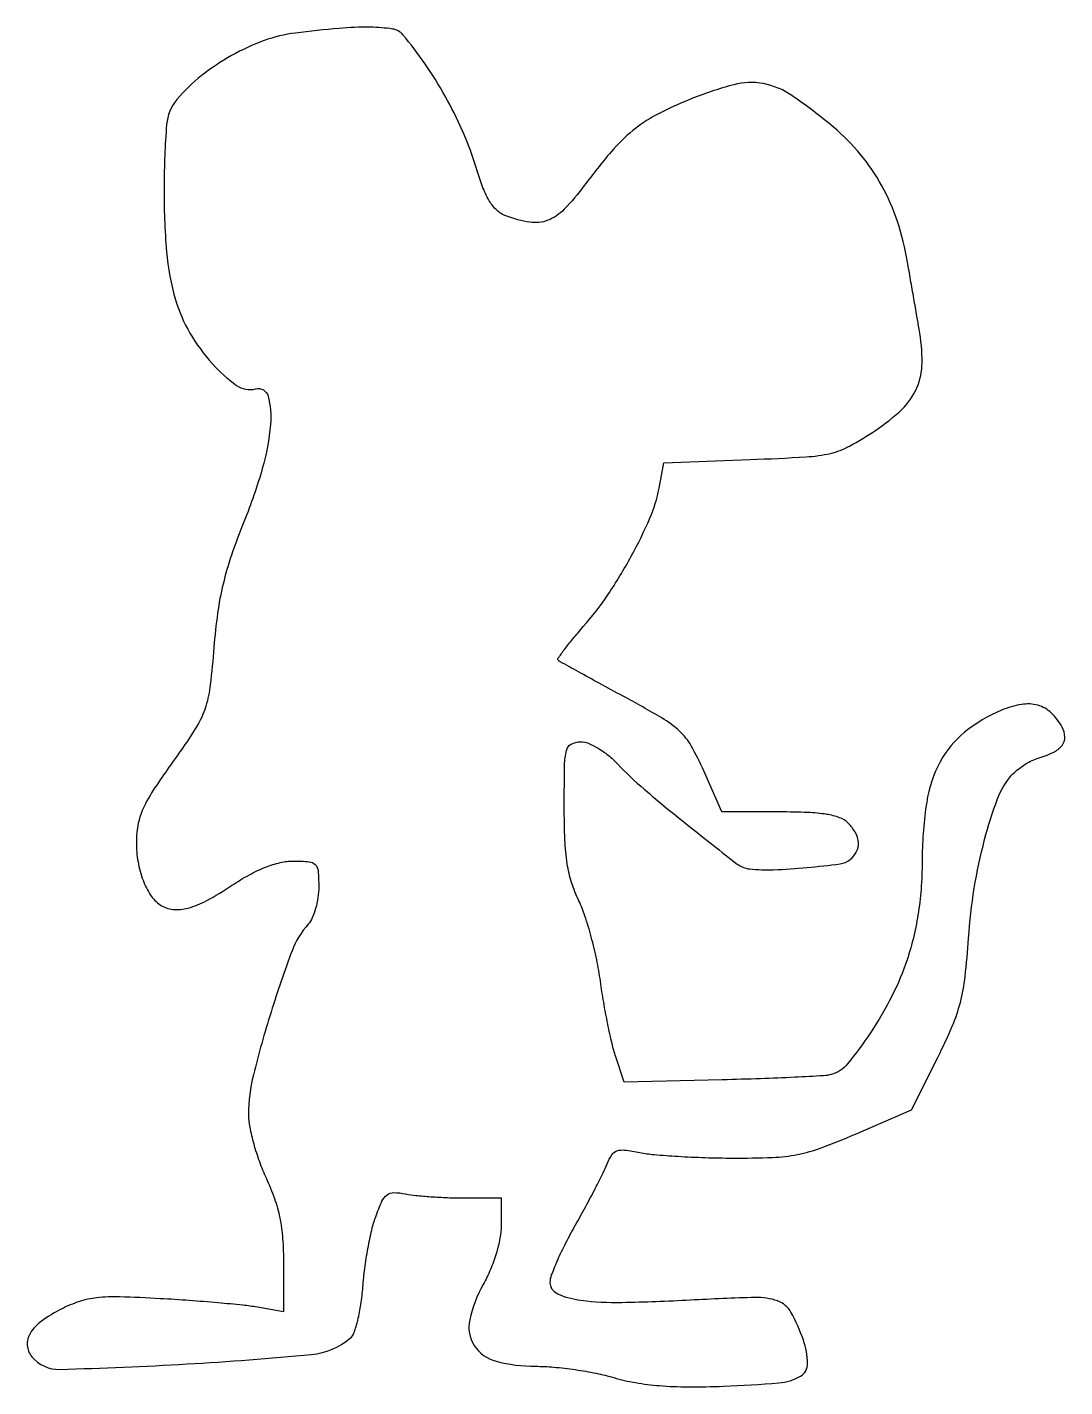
# Model space of a CAD drawing. Extents: x 0 to 148, y 0 to 194.
import ezdxf

# ---------------------------------------------------------------- set-up
doc = ezdxf.new("R2010")
doc.units = 0

msp = doc.modelspace()

# ---------------------------------------------------------------- linework, layer by layer
msp.add_lwpolyline([(38.688937, 192.99455, 0.055355), (34.218228, 191.910896, 0.040574), (29.574221, 189.783843, 0.040053), (25.262908, 186.892983, 0.049239), (21.783269, 183.524727, 0.157864), (20.318552, 179.96263, 0.017684), (19.949323, 171.094613, 0.022543), (20.30912, 161.833549, 0.051236), (21.6048, 154.959054, 0.059879), (23.644352, 150.244384, 0.051184), (26.8359, 145.868753, 0.055016), (30.291579, 142.786044, 0.222117), (32.999195, 142.289538, -0.414021), (34.783482, 141.24579, -0.085771), (35.127041, 137.2284, -0.048619), (33.960397, 130.923713, -0.026163), (31.378042, 123.444326, 0.013659), (29.569121, 118.601025, 0.023656), (28.370307, 114.475971, 0.024284), (27.586348, 110.33191, 0.015368), (27.057701, 105.4413, -0.009699), (26.544514, 100.131029, -0.043489), (25.916347, 97.074002, -0.057371), (24.853889, 94.590198, -0.025509), (22.929659, 91.586966, 0.005282), (18.901805, 85.827252, 0.034415), (17.113386, 82.781188, 0.064261), (16.286747, 80.397023, 0.051051), (16.005265, 77.684259, 0.042828), (16.242416, 74.87518, 0.048496), (16.955116, 72.266996, 0.054017), (18.042138, 70.135443, 0.100978), (19.399704, 68.765313, 0.123708), (21.214658, 68.118056, 0.090036), (23.359087, 68.296863, 0.059414), (26.042543, 69.373226, 0.021463), (29.565962, 71.5, -0.02011), (32.118872, 73.050401, -0.032284), (34.421847, 74.137453, -0.038039), (36.512525, 74.785153, -0.056155), (38.419468, 75, -0.020922), (40.628923, 74.907509, -0.180481), (41.506178, 74.493665, -0.175443), (41.911158, 73.600125, -0.019549), (42, 71.328741, -0.03597), (41.890041, 69.802245, -0.032405), (41.56182, 68.25173, -0.033907), (41.081518, 66.899016, -0.081831), (40.508324, 66.009198, 0.094919), (38.198751, 62.210663, 0.013276), (35.201902, 53.474827, 0.015181), (32.688968, 44.519176, 0.060876), (32, 38.881368, 0.047966), (32.171658, 37.096109, 0.01933), (32.731505, 34.709052, 0.018916), (33.536858, 32.167405, 0.022756), (34.490231, 29.849297, -0.024422), (35.687524, 26.910319, -0.034024), (36.444849, 24.173918, -0.031922), (36.854211, 21.229773, -0.01823), (36.990231, 17.640594), (37, 10.781188), (33.25, 11.423017, 0.016667), (31.176414, 11.707159, 0.003778), (27.640603, 12.045126, 0.003909), (23.554226, 12.372409, 0.003788), (19.420137, 12.639544, 0.00678), (13.616848, 12.891523, 0.033739), (10.358341, 12.768879, 0.053715), (7.900309, 12.238794, 0.038022), (5.293472, 11.149718, 0.038439), (2.487851, 9.435038, 0.098259), (0.872368, 7.699139, 0.157183), (0.453159, 5.999213, 0.156942), (1.105192, 4.373252, 0.230388), (5.104097, 2.562459, 0.007483), (23.215249, 3.3352, 0.009458), (40.972286, 4.696654, 0.150442), (46.488554, 6.990501, 0.136724), (47.043228, 7.790391, 0.023275), (47.575037, 9.58559, 0.023679), (48.01604, 11.828873, 0.018351), (48.289528, 14.303599, -0.015009), (48.564707, 16.955832, -0.011899), (49.015826, 19.801953, -0.012075), (49.561254, 22.423362, -0.029208), (50.122483, 24.320072, -0.018752), (51.010685, 26.520899, -0.124932), (51.738675, 27.440425, -0.170795), (52.704755, 27.754405, -0.042941), (54.375, 27.570072, 0.023589), (55.842973, 27.350346, 0.008104), (57.984375, 27.167459, 0.008034), (60.356315, 27.041812, 0.009214), (62.625, 27), (68, 27), (68, 23.125953, -0.046476), (67.824887, 21.246134, -0.027243), (67.28671, 19.049264, -0.026), (66.464625, 16.773896, -0.027749), (65.426054, 14.646616, 0.072827), (63.516197, 9.637504, 0.199794), (64.164198, 5.983801, 0.18819), (67.26864, 3.725805, 0.064292), (72.889927, 3, -0.022278), (75.482486, 2.884429, -0.013464), (78.536544, 2.528489, -0.013477), (81.556652, 2.010373, -0.022959), (84.042098, 1.394858, 0.029388), (87.139192, 0.669977, 0.02326), (90.552331, 0.24234, 0.019047), (94.60611, 0.079933, 0.009739), (99.697909, 0.169168, 0.010624), (107.587986, 0.629272, 0.111713), (110.655494, 1.584887, 0.274047), (111.68619, 3.421766, 0.079342), (111.073633, 6.750652, 0.040249), (109.299696, 10.714638, 0.184878), (107.413856, 12.315767, 0.092246), (104.226426, 12.811622, 0.006166), (94.953459, 12.422159, -0.008557), (85.193992, 12.059012, -0.03653), (79.375675, 12.367382, -0.073086), (76.081546, 13.285769, -0.296506), (75, 14.949247, -0.091114), (75.197092, 16.021837, -0.012624), (76.058842, 18.126055, -0.014116), (77.224403, 20.587946, -0.011539), (78.604569, 23.153934, 0.004583), (80.051396, 25.756422, 0.004897), (81.418066, 28.328365, 0.004659), (82.550372, 30.561225, 0.022766), (83.120698, 31.857523, -0.050863), (83.767973, 33.129907, -0.167874), (84.49742, 33.702985, -0.115079), (85.601858, 33.8184, -0.018259), (87.766129, 33.465705, 0.027789), (89.806804, 33.17294, 0.0068), (93.1938, 32.924126, 0.006945), (97.089077, 32.74544, 0.006881), (101, 32.674296, 0.010569), (106.688865, 32.769364, 0.038799), (110.263862, 33.183786, 0.041037), (113.631029, 34.133811, 0.012837), (118.5, 36.093777), (126.5, 39.555326), (130.245553, 47.027663, 0.015341), (132.298526, 51.45754, 0.037742), (133.45259, 54.850653, 0.034948), (134.131595, 58.529193, 0.011571), (134.622675, 64, -0.023531), (135.434474, 71.125699, -0.024479), (136.906021, 78.048854, -0.025119), (138.764214, 83.877584, -0.089753), (140.760745, 87.224471, -0.041862), (141.490324, 87.932245, -0.026648), (142.444451, 88.632704, -0.026719), (143.461407, 89.223867, -0.044099), (144.381884, 89.596859, 0.035023), (146.684997, 90.481876, 0.115781), (147.953065, 91.481205, 0.179836), (148.3411, 92.664141, 0.113609), (147.956068, 94.082087, 0.080013), (146.411923, 96.108753, 0.122859), (144.501773, 97.191137, 0.110533), (142.154156, 97.310665, 0.05668), (139.309435, 96.484824, 0.071188), (134.060612, 93.353376, 0.099919), (130.590587, 89.162386, 0.084325), (128.654139, 83.398911, 0.038308), (128.021962, 75.444172, -0.016192), (127.882192, 71.464604, -0.020095), (127.484064, 67.781349, -0.021116), (126.815046, 64.304228, -0.022004), (125.862263, 60.944172, -0.03797), (123.724001, 55.832807, -0.027991), (120.631348, 50.531208, -0.024879), (117.372256, 46.096746, -0.156069), (115.046696, 44.581039, -0.052858), (113.94395, 44.400414, -0.002078), (109.84521, 44.184704, -0.003664), (104.983109, 43.984777, -0.002578), (99.511465, 43.828177), (85.52293, 43.5), (84.332663, 47.111468, -0.022257), (83.8077, 48.980187, -0.007361), (83.20059, 51.76518, -0.007313), (82.617403, 54.876542, -0.00824), (82.150238, 57.882468, 0.017343), (81.61819, 60.938251, 0.013726), (80.838809, 64.200462, 0.013946), (79.947135, 67.190094, 0.033286), (79.079041, 69.336724, -0.036746), (78.050244, 71.932214, -0.037739), (77.423497, 74.627441, -0.028191), (77.097213, 77.992175, -0.010076), (77, 82.815724, -0.003829), (77.045255, 88.725589, -0.057912), (77.312958, 90.757281, -0.206356), (78.003412, 91.658581, -0.128219), (79.312909, 92, -0.096494), (80.41626, 91.785066, -0.038156), (81.806521, 91.094429, -0.035504), (83.255223, 90.085536, -0.034407), (84.562909, 88.871984, 0.028331), (88.392835, 85.230225, 0.00775), (94.8342, 79.934789, 0.003397), (101.655195, 74.577563, 0.138941), (103.385751, 73.880594, 0.0362), (106.817037, 73.762559, 0.013765), (111.598089, 74.076217, 0.008648), (116.303884, 74.597542, 0.140593), (117.75, 75.22089, 0.102238), (118.66283, 76.348116, 0.135461), (118.933765, 77.634146, 0.116918), (118.513578, 79.019824, 0.064639), (117.428571, 80.428571, 0.110751), (116.243223, 81.179666, 0.046187), (114.399708, 81.654093, 0.030267), (111.702286, 81.922176, 0.009637), (107.664709, 82), (99.472274, 82), (96.894346, 87.832777, 0.024561), (95.094419, 91.418081, 0.077379), (93.430728, 93.523074, 0.05492), (90.918097, 95.385193, 0.008143), (85.408209, 98.479991, -0.000874), (81.966811, 100.34767, -0.001359), (79.007152, 101.971057, -0.000377), (76.433618, 103.3943, -0.046574), (76.126775, 103.603773, -0.392071), (76.093008, 103.859252, -0.006258), (77.026513, 105.143858, -0.012634), (78.222139, 106.664859, -0.007582), (79.713816, 108.412218, 0.032336), (83.208703, 112.942028, 0.022903), (86.548045, 118.429278, 0.023083), (89.204793, 123.863286, 0.056368), (90.502234, 128.118328), (91.173178, 131.736655), (103.496651, 132.211392, 0.00487), (111.455735, 132.595662, 0.042679), (114.947604, 133.099459, 0.067805), (117.661777, 134.133488, 0.02165), (121.369758, 136.369767, 0.044871), (125.153533, 139.402568, 0.100055), (127.245629, 142.421576, 0.100526), (127.995427, 146.006693, 0.045583), (127.585, 150.805881, -0.000762), (127.262947, 152.628513, -0.000301), (126.825244, 155.136786, -0.000298), (126.355644, 157.847013, -0.000373), (125.923367, 160.361901, 0.03759), (124.485333, 166.12277, 0.045689), (122.263104, 171.220606, 0.04722), (119.224946, 175.692449, 0.045115), (115.35909, 179.590095, 0.024308), (109.447516, 184.090793, 0.104062), (105.38016, 185.785248, 0.112811), (101.147304, 185.627221, 0.031002), (94.784565, 183.490591, 0.024881), (90.127361, 181.322438, 0.05029), (86.759604, 179.087215, 0.044892), (83.675005, 176.05901, 0.016225), (79.84581, 171.25, -0.030969), (76.988754, 167.871196, -0.109863), (74.641947, 166.306304, -0.131234), (72.096377, 166.029583, -0.052705), (68.683717, 166.930151, -0.098293), (67.379741, 167.746368, -0.071609), (66.311451, 169.087644, -0.044978), (65.305367, 171.226272, -0.013102), (64.146899, 174.680151, 0.031434), (62.454687, 179.172315, 0.022261), (60.025227, 183.983311, 0.021926), (57.119679, 188.659351, 0.026743), (53.988572, 192.75, 0.181082), (52.522417, 193.561921, 0.03288), (49.369734, 193.820131, 0.025784), (44.876555, 193.660221, 0.010019)], format="xyb", close=True)

doc.saveas('drawing.dxf')
